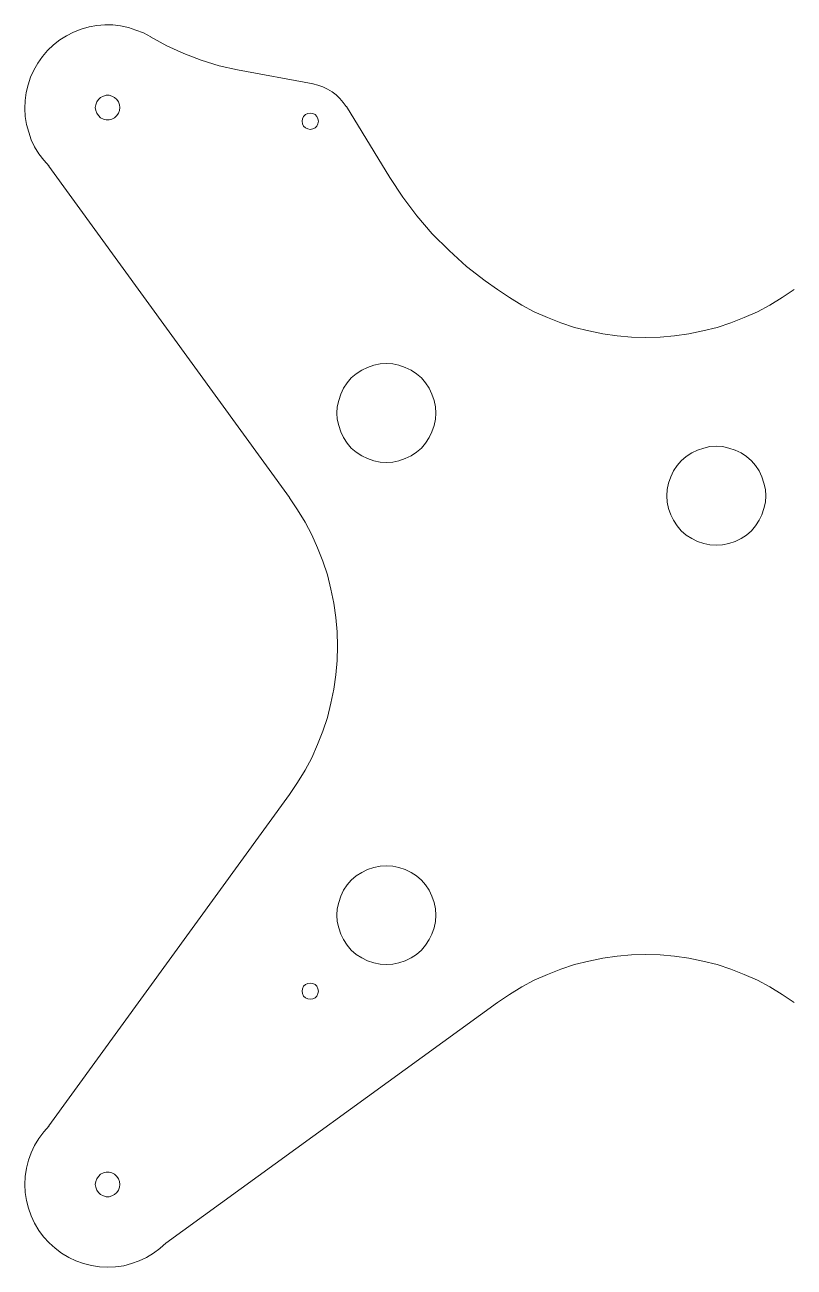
# Model space of a CAD drawing. Header units: millimetres. Extents: x 35 to 193, y -70 to 80.
# Drawn here: x 34.9 to 127.8, y -70.1 to 79.9 of the extents above; entities that cross this region are included whole.
import ezdxf

# ---------------------------------------------------------------- set-up
doc = ezdxf.new("R2010")
doc.units = ezdxf.units.MM
doc.header["$MEASUREMENT"] = 0
doc.layers.add('Ebene 1', color=7, linetype='Continuous')

msp = doc.modelspace()

# ---------------------------------------------------------------- linework, layer by layer
at = {"layer": 'Ebene 1', "lineweight": 9}
for points, knots in [([(50.105, 78.4507), (50.105, 78.4507), (49.216, 78.9164), (49.216, 78.9164), (49.216, 78.9164), (49.216, 78.9164), (48.327, 79.255), (48.327, 79.255), (48.327, 79.255), (48.327, 79.255), (47.438, 79.5514), (47.438, 79.5514), (47.438, 79.5514), (47.438, 79.5514), (46.4644, 79.763), (46.4644, 79.763), (46.4644, 79.763), (46.4644, 79.763), (45.533, 79.89), (45.533, 79.89), (45.533, 79.89), (45.533, 79.89), (44.5594, 79.89), (44.5594, 79.89), (44.5594, 79.89), (44.5594, 79.89), (43.5857, 79.8054), (43.5857, 79.8054), (43.5857, 79.8054), (43.5857, 79.8054), (42.6544, 79.636), (42.6544, 79.636), (42.6544, 79.636), (42.6544, 79.636), (41.723, 79.382), (41.723, 79.382), (41.723, 79.382), (41.723, 79.382), (40.7917, 79.001), (40.7917, 79.001), (40.7917, 79.001), (40.7917, 79.001), (39.945, 78.5777), (39.945, 78.5777), (39.945, 78.5777), (39.945, 78.5777), (39.1407, 78.0697), (39.1407, 78.0697), (39.1407, 78.0697), (39.1407, 78.0697), (38.3787, 77.477), (38.3787, 77.477), (38.3787, 77.477), (38.3787, 77.477), (37.659, 76.7997), (37.659, 76.7997), (37.659, 76.7997), (37.659, 76.7997), (37.024, 76.08), (37.024, 76.08), (37.024, 76.08), (37.024, 76.08), (36.4737, 75.2757), (36.4737, 75.2757), (36.4737, 75.2757), (36.4737, 75.2757), (36.008, 74.429), (36.008, 74.429), (36.008, 74.429), (36.008, 74.429), (35.5847, 73.5824), (35.5847, 73.5824), (35.5847, 73.5824), (35.5847, 73.5824), (35.2884, 72.651), (35.2884, 72.651), (35.2884, 72.651), (35.2884, 72.651), (35.0767, 71.7197), (35.0767, 71.7197), (35.0767, 71.7197), (35.0767, 71.7197), (34.9497, 70.746), (34.9497, 70.746), (34.9497, 70.746), (34.9497, 70.746), (34.9074, 69.7724), (34.9074, 69.7724), (34.9074, 69.7724), (34.9074, 69.7724), (34.9497, 68.841), (34.9497, 68.841), (34.9497, 68.841), (34.9497, 68.841), (35.119, 67.8674), (35.119, 67.8674), (35.119, 67.8674), (35.119, 67.8674), (35.373, 66.936), (35.373, 66.936), (35.373, 66.936), (35.373, 66.936), (35.6694, 66.0047), (35.6694, 66.0047), (35.6694, 66.0047), (35.6694, 66.0047), (36.0927, 65.158), (36.0927, 65.158), (36.0927, 65.158), (36.0927, 65.158), (36.6007, 64.3114), (36.6007, 64.3114), (36.6007, 64.3114), (36.6007, 64.3114), (37.1934, 63.5494), (37.1934, 63.5494), (37.1934, 63.5494), (37.1934, 63.5494), (37.8284, 62.8297), (37.8284, 62.8297)], [0, 0, 0, 0, 0.03225806, 0.03225806, 0.03225806, 0.03225806, 0.06451613, 0.06451613, 0.06451613, 0.06451613, 0.09677419, 0.09677419, 0.09677419, 0.09677419, 0.12903226, 0.12903226, 0.12903226, 0.12903226, 0.16129032, 0.16129032, 0.16129032, 0.16129032, 0.19354839, 0.19354839, 0.19354839, 0.19354839, 0.22580645, 0.22580645, 0.22580645, 0.22580645, 0.25806452, 0.25806452, 0.25806452, 0.25806452, 0.29032258, 0.29032258, 0.29032258, 0.29032258, 0.32258065, 0.32258065, 0.32258065, 0.32258065, 0.35483871, 0.35483871, 0.35483871, 0.35483871, 0.38709677, 0.38709677, 0.38709677, 0.38709677, 0.41935484, 0.41935484, 0.41935484, 0.41935484, 0.4516129, 0.4516129, 0.4516129, 0.4516129, 0.48387097, 0.48387097, 0.48387097, 0.48387097, 0.51612903, 0.51612903, 0.51612903, 0.51612903, 0.5483871, 0.5483871, 0.5483871, 0.5483871, 0.58064516, 0.58064516, 0.58064516, 0.58064516, 0.61290323, 0.61290323, 0.61290323, 0.61290323, 0.64516129, 0.64516129, 0.64516129, 0.64516129, 0.67741935, 0.67741935, 0.67741935, 0.67741935, 0.70967742, 0.70967742, 0.70967742, 0.70967742, 0.74193548, 0.74193548, 0.74193548, 0.74193548, 0.77419355, 0.77419355, 0.77419355, 0.77419355, 0.80645161, 0.80645161, 0.80645161, 0.80645161, 0.83870968, 0.83870968, 0.83870968, 0.83870968, 0.87096774, 0.87096774, 0.87096774, 0.87096774, 0.90322581, 0.90322581, 0.90322581, 0.90322581, 0.93548387, 0.93548387, 0.93548387, 0.93548387, 1, 1, 1, 1]), ([(50.0627, 78.4507), (50.0627, 78.4507), (52.0523, 77.35), (52.0523, 77.35), (52.0523, 77.35), (52.0523, 77.35), (54.0843, 76.4187), (54.0843, 76.4187), (54.0843, 76.4187), (54.0843, 76.4187), (56.201, 75.6144), (56.201, 75.6144), (56.201, 75.6144), (56.201, 75.6144), (58.36, 74.937), (58.36, 74.937), (58.36, 74.937), (58.36, 74.937), (60.5613, 74.4714), (60.5613, 74.4714)], [0, 0, 0, 0, 0.16666667, 0.16666667, 0.16666667, 0.16666667, 0.33333333, 0.33333333, 0.33333333, 0.33333333, 0.5, 0.5, 0.5, 0.5, 0.66666667, 0.66666667, 0.66666667, 0.66666667, 1, 1, 1, 1]), ([(73.6847, 70.0264), (73.6847, 70.0264), (73.346, 70.5344), (73.346, 70.5344), (73.346, 70.5344), (73.346, 70.5344), (72.9227, 71), (72.9227, 71), (72.9227, 71), (72.9227, 71), (72.4994, 71.4234), (72.4994, 71.4234), (72.4994, 71.4234), (72.4994, 71.4234), (71.9914, 71.8044), (71.9914, 71.8044), (71.9914, 71.8044), (71.9914, 71.8044), (71.441, 72.143), (71.441, 72.143), (71.441, 72.143), (71.441, 72.143), (70.8907, 72.397), (70.8907, 72.397), (70.8907, 72.397), (70.8907, 72.397), (70.298, 72.6087), (70.298, 72.6087), (70.298, 72.6087), (70.298, 72.6087), (69.663, 72.778), (69.663, 72.778)], [0, 0, 0, 0, 0.11111111, 0.11111111, 0.11111111, 0.11111111, 0.22222222, 0.22222222, 0.22222222, 0.22222222, 0.33333333, 0.33333333, 0.33333333, 0.33333333, 0.44444444, 0.44444444, 0.44444444, 0.44444444, 0.55555556, 0.55555556, 0.55555556, 0.55555556, 0.66666667, 0.66666667, 0.66666667, 0.66666667, 0.77777778, 0.77777778, 0.77777778, 0.77777778, 1, 1, 1, 1]), ([(43.4164, 69.8994), (43.4164, 69.8994), (43.4587, 69.5607), (43.4587, 69.5607), (43.4587, 69.5607), (43.4587, 69.5607), (43.5857, 69.222), (43.5857, 69.222), (43.5857, 69.222), (43.5857, 69.222), (43.7974, 68.9257), (43.7974, 68.9257), (43.7974, 68.9257), (43.7974, 68.9257), (44.0514, 68.6717), (44.0514, 68.6717), (44.0514, 68.6717), (44.0514, 68.6717), (44.39, 68.5024), (44.39, 68.5024), (44.39, 68.5024), (44.39, 68.5024), (44.7287, 68.4177), (44.7287, 68.4177), (44.7287, 68.4177), (44.7287, 68.4177), (45.0674, 68.4177), (45.0674, 68.4177), (45.0674, 68.4177), (45.0674, 68.4177), (45.406, 68.5024), (45.406, 68.5024), (45.406, 68.5024), (45.406, 68.5024), (45.7447, 68.6717), (45.7447, 68.6717), (45.7447, 68.6717), (45.7447, 68.6717), (45.9987, 68.9257), (45.9987, 68.9257), (45.9987, 68.9257), (45.9987, 68.9257), (46.2104, 69.222), (46.2104, 69.222), (46.2104, 69.222), (46.2104, 69.222), (46.3374, 69.5607), (46.3374, 69.5607), (46.3374, 69.5607), (46.3374, 69.5607), (46.3797, 69.8994), (46.3797, 69.8994), (46.3797, 69.8994), (46.3797, 69.8994), (46.3374, 70.238), (46.3374, 70.238), (46.3374, 70.238), (46.3374, 70.238), (46.2104, 70.5767), (46.2104, 70.5767), (46.2104, 70.5767), (46.2104, 70.5767), (45.9987, 70.873), (45.9987, 70.873), (45.9987, 70.873), (45.9987, 70.873), (45.7447, 71.127), (45.7447, 71.127), (45.7447, 71.127), (45.7447, 71.127), (45.406, 71.2964), (45.406, 71.2964), (45.406, 71.2964), (45.406, 71.2964), (45.0674, 71.381), (45.0674, 71.381), (45.0674, 71.381), (45.0674, 71.381), (44.7287, 71.381), (44.7287, 71.381), (44.7287, 71.381), (44.7287, 71.381), (44.39, 71.2964), (44.39, 71.2964), (44.39, 71.2964), (44.39, 71.2964), (44.0514, 71.127), (44.0514, 71.127), (44.0514, 71.127), (44.0514, 71.127), (43.7974, 70.873), (43.7974, 70.873), (43.7974, 70.873), (43.7974, 70.873), (43.5857, 70.5767), (43.5857, 70.5767), (43.5857, 70.5767), (43.5857, 70.5767), (43.4587, 70.238), (43.4587, 70.238), (43.4587, 70.238), (43.4587, 70.238), (43.4164, 69.8994), (43.4164, 69.8994)], [0, 0, 0, 0, 0.03703704, 0.03703704, 0.03703704, 0.03703704, 0.07407407, 0.07407407, 0.07407407, 0.07407407, 0.11111111, 0.11111111, 0.11111111, 0.11111111, 0.14814815, 0.14814815, 0.14814815, 0.14814815, 0.18518519, 0.18518519, 0.18518519, 0.18518519, 0.22222222, 0.22222222, 0.22222222, 0.22222222, 0.25925926, 0.25925926, 0.25925926, 0.25925926, 0.2962963, 0.2962963, 0.2962963, 0.2962963, 0.33333333, 0.33333333, 0.33333333, 0.33333333, 0.37037037, 0.37037037, 0.37037037, 0.37037037, 0.40740741, 0.40740741, 0.40740741, 0.40740741, 0.44444444, 0.44444444, 0.44444444, 0.44444444, 0.48148148, 0.48148148, 0.48148148, 0.48148148, 0.51851852, 0.51851852, 0.51851852, 0.51851852, 0.55555556, 0.55555556, 0.55555556, 0.55555556, 0.59259259, 0.59259259, 0.59259259, 0.59259259, 0.62962963, 0.62962963, 0.62962963, 0.62962963, 0.66666667, 0.66666667, 0.66666667, 0.66666667, 0.7037037, 0.7037037, 0.7037037, 0.7037037, 0.74074074, 0.74074074, 0.74074074, 0.74074074, 0.77777778, 0.77777778, 0.77777778, 0.77777778, 0.81481481, 0.81481481, 0.81481481, 0.81481481, 0.85185185, 0.85185185, 0.85185185, 0.85185185, 0.88888889, 0.88888889, 0.88888889, 0.88888889, 0.92592593, 0.92592593, 0.92592593, 0.92592593, 1, 1, 1, 1]), ([(70.3404, 68.2484), (70.3404, 68.2484), (70.298, 68.5447), (70.298, 68.5447), (70.298, 68.5447), (70.298, 68.5447), (70.171, 68.841), (70.171, 68.841), (70.171, 68.841), (70.171, 68.841), (69.9594, 69.0527), (69.9594, 69.0527), (69.9594, 69.0527), (69.9594, 69.0527), (69.663, 69.1797), (69.663, 69.1797), (69.663, 69.1797), (69.663, 69.1797), (69.3667, 69.222), (69.3667, 69.222), (69.3667, 69.222), (69.3667, 69.222), (69.0704, 69.1797), (69.0704, 69.1797), (69.0704, 69.1797), (69.0704, 69.1797), (68.774, 69.0527), (68.774, 69.0527), (68.774, 69.0527), (68.774, 69.0527), (68.5624, 68.841), (68.5624, 68.841), (68.5624, 68.841), (68.5624, 68.841), (68.4354, 68.5447), (68.4354, 68.5447), (68.4354, 68.5447), (68.4354, 68.5447), (68.393, 68.2484), (68.393, 68.2484), (68.393, 68.2484), (68.393, 68.2484), (68.4354, 67.952), (68.4354, 67.952), (68.4354, 67.952), (68.4354, 67.952), (68.5624, 67.6557), (68.5624, 67.6557), (68.5624, 67.6557), (68.5624, 67.6557), (68.774, 67.444), (68.774, 67.444), (68.774, 67.444), (68.774, 67.444), (69.0704, 67.317), (69.0704, 67.317), (69.0704, 67.317), (69.0704, 67.317), (69.3667, 67.2747), (69.3667, 67.2747), (69.3667, 67.2747), (69.3667, 67.2747), (69.663, 67.317), (69.663, 67.317), (69.663, 67.317), (69.663, 67.317), (69.9594, 67.444), (69.9594, 67.444), (69.9594, 67.444), (69.9594, 67.444), (70.171, 67.6557), (70.171, 67.6557), (70.171, 67.6557), (70.171, 67.6557), (70.298, 67.952), (70.298, 67.952), (70.298, 67.952), (70.298, 67.952), (70.3404, 68.2484), (70.3404, 68.2484)], [0, 0, 0, 0, 0.04761905, 0.04761905, 0.04761905, 0.04761905, 0.0952381, 0.0952381, 0.0952381, 0.0952381, 0.14285714, 0.14285714, 0.14285714, 0.14285714, 0.19047619, 0.19047619, 0.19047619, 0.19047619, 0.23809524, 0.23809524, 0.23809524, 0.23809524, 0.28571429, 0.28571429, 0.28571429, 0.28571429, 0.33333333, 0.33333333, 0.33333333, 0.33333333, 0.38095238, 0.38095238, 0.38095238, 0.38095238, 0.42857143, 0.42857143, 0.42857143, 0.42857143, 0.47619048, 0.47619048, 0.47619048, 0.47619048, 0.52380952, 0.52380952, 0.52380952, 0.52380952, 0.57142857, 0.57142857, 0.57142857, 0.57142857, 0.61904762, 0.61904762, 0.61904762, 0.61904762, 0.66666667, 0.66666667, 0.66666667, 0.66666667, 0.71428571, 0.71428571, 0.71428571, 0.71428571, 0.76190476, 0.76190476, 0.76190476, 0.76190476, 0.80952381, 0.80952381, 0.80952381, 0.80952381, 0.85714286, 0.85714286, 0.85714286, 0.85714286, 0.9047619, 0.9047619, 0.9047619, 0.9047619, 1, 1, 1, 1]), ([(78.9764, 61.475), (78.9764, 61.475), (80.5427, 59.1044), (80.5427, 59.1044), (80.5427, 59.1044), (80.5427, 59.1044), (82.236, 56.8184), (82.236, 56.8184), (82.236, 56.8184), (82.236, 56.8184), (84.0987, 54.6594), (84.0987, 54.6594), (84.0987, 54.6594), (84.0987, 54.6594), (86.1307, 52.6274), (86.1307, 52.6274), (86.1307, 52.6274), (86.1307, 52.6274), (88.2474, 50.7224), (88.2474, 50.7224), (88.2474, 50.7224), (88.2474, 50.7224), (90.491, 48.9867), (90.491, 48.9867)], [0, 0, 0, 0, 0.14285714, 0.14285714, 0.14285714, 0.14285714, 0.28571429, 0.28571429, 0.28571429, 0.28571429, 0.42857143, 0.42857143, 0.42857143, 0.42857143, 0.57142857, 0.57142857, 0.57142857, 0.57142857, 0.71428571, 0.71428571, 0.71428571, 0.71428571, 1, 1, 1, 1]), ([(91.9727, 47.9284), (91.9727, 47.9284), (93.412, 46.9547), (93.412, 46.9547), (93.412, 46.9547), (93.412, 46.9547), (94.8937, 46.0657), (94.8937, 46.0657), (94.8937, 46.0657), (94.8937, 46.0657), (96.4177, 45.2614), (96.4177, 45.2614), (96.4177, 45.2614), (96.4177, 45.2614), (98.0264, 44.5417), (98.0264, 44.5417), (98.0264, 44.5417), (98.0264, 44.5417), (99.635, 43.9067), (99.635, 43.9067), (99.635, 43.9067), (99.635, 43.9067), (101.286, 43.3564), (101.286, 43.3564), (101.286, 43.3564), (101.286, 43.3564), (102.9794, 42.933), (102.9794, 42.933), (102.9794, 42.933), (102.9794, 42.933), (104.6727, 42.5944), (104.6727, 42.5944), (104.6727, 42.5944), (104.6727, 42.5944), (106.4084, 42.3404), (106.4084, 42.3404), (106.4084, 42.3404), (106.4084, 42.3404), (108.144, 42.171), (108.144, 42.171), (108.144, 42.171), (108.144, 42.171), (109.8797, 42.1287), (109.8797, 42.1287), (109.8797, 42.1287), (109.8797, 42.1287), (111.6154, 42.171), (111.6154, 42.171), (111.6154, 42.171), (111.6154, 42.171), (113.351, 42.3404), (113.351, 42.3404), (113.351, 42.3404), (113.351, 42.3404), (115.0867, 42.5944), (115.0867, 42.5944), (115.0867, 42.5944), (115.0867, 42.5944), (116.78, 42.933), (116.78, 42.933), (116.78, 42.933), (116.78, 42.933), (118.4734, 43.3564), (118.4734, 43.3564), (118.4734, 43.3564), (118.4734, 43.3564), (120.1244, 43.9067), (120.1244, 43.9067), (120.1244, 43.9067), (120.1244, 43.9067), (121.733, 44.5417), (121.733, 44.5417), (121.733, 44.5417), (121.733, 44.5417), (123.3417, 45.2614), (123.3417, 45.2614), (123.3417, 45.2614), (123.3417, 45.2614), (124.8657, 46.0657), (124.8657, 46.0657), (124.8657, 46.0657), (124.8657, 46.0657), (126.3474, 46.9547), (126.3474, 46.9547), (126.3474, 46.9547), (126.3474, 46.9547), (127.7867, 47.9284), (127.7867, 47.9284)], [0, 0, 0, 0, 0.04347826, 0.04347826, 0.04347826, 0.04347826, 0.08695652, 0.08695652, 0.08695652, 0.08695652, 0.13043478, 0.13043478, 0.13043478, 0.13043478, 0.17391304, 0.17391304, 0.17391304, 0.17391304, 0.2173913, 0.2173913, 0.2173913, 0.2173913, 0.26086957, 0.26086957, 0.26086957, 0.26086957, 0.30434783, 0.30434783, 0.30434783, 0.30434783, 0.34782609, 0.34782609, 0.34782609, 0.34782609, 0.39130435, 0.39130435, 0.39130435, 0.39130435, 0.43478261, 0.43478261, 0.43478261, 0.43478261, 0.47826087, 0.47826087, 0.47826087, 0.47826087, 0.52173913, 0.52173913, 0.52173913, 0.52173913, 0.56521739, 0.56521739, 0.56521739, 0.56521739, 0.60869565, 0.60869565, 0.60869565, 0.60869565, 0.65217391, 0.65217391, 0.65217391, 0.65217391, 0.69565217, 0.69565217, 0.69565217, 0.69565217, 0.73913043, 0.73913043, 0.73913043, 0.73913043, 0.7826087, 0.7826087, 0.7826087, 0.7826087, 0.82608696, 0.82608696, 0.82608696, 0.82608696, 0.86956522, 0.86956522, 0.86956522, 0.86956522, 0.91304348, 0.91304348, 0.91304348, 0.91304348, 1, 1, 1, 1]), ([(84.522, 33.027), (84.522, 33.027), (84.4797, 33.789), (84.4797, 33.789), (84.4797, 33.789), (84.4797, 33.789), (84.3103, 34.551), (84.3103, 34.551), (84.3103, 34.551), (84.3103, 34.551), (84.0563, 35.313), (84.0563, 35.313), (84.0563, 35.313), (84.0563, 35.313), (83.7177, 36.0327), (83.7177, 36.0327), (83.7177, 36.0327), (83.7177, 36.0327), (83.2943, 36.6677), (83.2943, 36.6677), (83.2943, 36.6677), (83.2943, 36.6677), (82.7863, 37.2604), (82.7863, 37.2604), (82.7863, 37.2604), (82.7863, 37.2604), (82.1937, 37.7684), (82.1937, 37.7684), (82.1937, 37.7684), (82.1937, 37.7684), (81.5587, 38.1917), (81.5587, 38.1917), (81.5587, 38.1917), (81.5587, 38.1917), (80.839, 38.5304), (80.839, 38.5304), (80.839, 38.5304), (80.839, 38.5304), (80.077, 38.7844), (80.077, 38.7844), (80.077, 38.7844), (80.077, 38.7844), (79.315, 38.9537), (79.315, 38.9537), (79.315, 38.9537), (79.315, 38.9537), (78.553, 38.996), (78.553, 38.996), (78.553, 38.996), (78.553, 38.996), (77.791, 38.9537), (77.791, 38.9537), (77.791, 38.9537), (77.791, 38.9537), (77.029, 38.7844), (77.029, 38.7844), (77.029, 38.7844), (77.029, 38.7844), (76.267, 38.5304), (76.267, 38.5304), (76.267, 38.5304), (76.267, 38.5304), (75.5897, 38.1917), (75.5897, 38.1917), (75.5897, 38.1917), (75.5897, 38.1917), (74.9123, 37.7684), (74.9123, 37.7684), (74.9123, 37.7684), (74.9123, 37.7684), (74.3197, 37.2604), (74.3197, 37.2604), (74.3197, 37.2604), (74.3197, 37.2604), (73.8117, 36.6677), (73.8117, 36.6677), (73.8117, 36.6677), (73.8117, 36.6677), (73.3883, 36.0327), (73.3883, 36.0327), (73.3883, 36.0327), (73.3883, 36.0327), (73.0497, 35.313), (73.0497, 35.313), (73.0497, 35.313), (73.0497, 35.313), (72.7957, 34.551), (72.7957, 34.551), (72.7957, 34.551), (72.7957, 34.551), (72.6263, 33.789), (72.6263, 33.789), (72.6263, 33.789), (72.6263, 33.789), (72.584, 33.027), (72.584, 33.027), (72.584, 33.027), (72.584, 33.027), (72.6263, 32.265), (72.6263, 32.265), (72.6263, 32.265), (72.6263, 32.265), (72.7957, 31.503), (72.7957, 31.503), (72.7957, 31.503), (72.7957, 31.503), (73.0497, 30.741), (73.0497, 30.741), (73.0497, 30.741), (73.0497, 30.741), (73.3883, 30.0637), (73.3883, 30.0637), (73.3883, 30.0637), (73.3883, 30.0637), (73.8117, 29.3864), (73.8117, 29.3864), (73.8117, 29.3864), (73.8117, 29.3864), (74.3197, 28.7937), (74.3197, 28.7937), (74.3197, 28.7937), (74.3197, 28.7937), (74.9123, 28.2857), (74.9123, 28.2857), (74.9123, 28.2857), (74.9123, 28.2857), (75.5897, 27.8624), (75.5897, 27.8624), (75.5897, 27.8624), (75.5897, 27.8624), (76.267, 27.5237), (76.267, 27.5237), (76.267, 27.5237), (76.267, 27.5237), (77.029, 27.2697), (77.029, 27.2697), (77.029, 27.2697), (77.029, 27.2697), (77.791, 27.1004), (77.791, 27.1004), (77.791, 27.1004), (77.791, 27.1004), (78.553, 27.058), (78.553, 27.058), (78.553, 27.058), (78.553, 27.058), (79.315, 27.1004), (79.315, 27.1004), (79.315, 27.1004), (79.315, 27.1004), (80.077, 27.2697), (80.077, 27.2697), (80.077, 27.2697), (80.077, 27.2697), (80.839, 27.5237), (80.839, 27.5237), (80.839, 27.5237), (80.839, 27.5237), (81.5587, 27.8624), (81.5587, 27.8624), (81.5587, 27.8624), (81.5587, 27.8624), (82.1937, 28.2857), (82.1937, 28.2857), (82.1937, 28.2857), (82.1937, 28.2857), (82.7863, 28.7937), (82.7863, 28.7937), (82.7863, 28.7937), (82.7863, 28.7937), (83.2943, 29.3864), (83.2943, 29.3864), (83.2943, 29.3864), (83.2943, 29.3864), (83.7177, 30.0637), (83.7177, 30.0637), (83.7177, 30.0637), (83.7177, 30.0637), (84.0563, 30.741), (84.0563, 30.741), (84.0563, 30.741), (84.0563, 30.741), (84.3103, 31.503), (84.3103, 31.503), (84.3103, 31.503), (84.3103, 31.503), (84.4797, 32.265), (84.4797, 32.265), (84.4797, 32.265), (84.4797, 32.265), (84.522, 33.027), (84.522, 33.027)], [0, 0, 0, 0, 0.02040816, 0.02040816, 0.02040816, 0.02040816, 0.04081633, 0.04081633, 0.04081633, 0.04081633, 0.06122449, 0.06122449, 0.06122449, 0.06122449, 0.08163265, 0.08163265, 0.08163265, 0.08163265, 0.10204082, 0.10204082, 0.10204082, 0.10204082, 0.12244898, 0.12244898, 0.12244898, 0.12244898, 0.14285714, 0.14285714, 0.14285714, 0.14285714, 0.16326531, 0.16326531, 0.16326531, 0.16326531, 0.18367347, 0.18367347, 0.18367347, 0.18367347, 0.20408163, 0.20408163, 0.20408163, 0.20408163, 0.2244898, 0.2244898, 0.2244898, 0.2244898, 0.24489796, 0.24489796, 0.24489796, 0.24489796, 0.26530612, 0.26530612, 0.26530612, 0.26530612, 0.28571429, 0.28571429, 0.28571429, 0.28571429, 0.30612245, 0.30612245, 0.30612245, 0.30612245, 0.32653061, 0.32653061, 0.32653061, 0.32653061, 0.34693878, 0.34693878, 0.34693878, 0.34693878, 0.36734694, 0.36734694, 0.36734694, 0.36734694, 0.3877551, 0.3877551, 0.3877551, 0.3877551, 0.40816327, 0.40816327, 0.40816327, 0.40816327, 0.42857143, 0.42857143, 0.42857143, 0.42857143, 0.44897959, 0.44897959, 0.44897959, 0.44897959, 0.46938776, 0.46938776, 0.46938776, 0.46938776, 0.48979592, 0.48979592, 0.48979592, 0.48979592, 0.51020408, 0.51020408, 0.51020408, 0.51020408, 0.53061224, 0.53061224, 0.53061224, 0.53061224, 0.55102041, 0.55102041, 0.55102041, 0.55102041, 0.57142857, 0.57142857, 0.57142857, 0.57142857, 0.59183673, 0.59183673, 0.59183673, 0.59183673, 0.6122449, 0.6122449, 0.6122449, 0.6122449, 0.63265306, 0.63265306, 0.63265306, 0.63265306, 0.65306122, 0.65306122, 0.65306122, 0.65306122, 0.67346939, 0.67346939, 0.67346939, 0.67346939, 0.69387755, 0.69387755, 0.69387755, 0.69387755, 0.71428571, 0.71428571, 0.71428571, 0.71428571, 0.73469388, 0.73469388, 0.73469388, 0.73469388, 0.75510204, 0.75510204, 0.75510204, 0.75510204, 0.7755102, 0.7755102, 0.7755102, 0.7755102, 0.79591837, 0.79591837, 0.79591837, 0.79591837, 0.81632653, 0.81632653, 0.81632653, 0.81632653, 0.83673469, 0.83673469, 0.83673469, 0.83673469, 0.85714286, 0.85714286, 0.85714286, 0.85714286, 0.87755102, 0.87755102, 0.87755102, 0.87755102, 0.89795918, 0.89795918, 0.89795918, 0.89795918, 0.91836735, 0.91836735, 0.91836735, 0.91836735, 0.93877551, 0.93877551, 0.93877551, 0.93877551, 0.95918367, 0.95918367, 0.95918367, 0.95918367, 1, 1, 1, 1]), ([(124.3577, 23.0364), (124.3577, 23.0364), (124.3153, 23.7984), (124.3153, 23.7984), (124.3153, 23.7984), (124.3153, 23.7984), (124.146, 24.5604), (124.146, 24.5604), (124.146, 24.5604), (124.146, 24.5604), (123.892, 25.3224), (123.892, 25.3224), (123.892, 25.3224), (123.892, 25.3224), (123.5533, 26.042), (123.5533, 26.042), (123.5533, 26.042), (123.5533, 26.042), (123.13, 26.677), (123.13, 26.677), (123.13, 26.677), (123.13, 26.677), (122.622, 27.2697), (122.622, 27.2697), (122.622, 27.2697), (122.622, 27.2697), (122.0293, 27.7777), (122.0293, 27.7777), (122.0293, 27.7777), (122.0293, 27.7777), (121.3943, 28.201), (121.3943, 28.201), (121.3943, 28.201), (121.3943, 28.201), (120.6747, 28.5397), (120.6747, 28.5397), (120.6747, 28.5397), (120.6747, 28.5397), (119.9127, 28.7937), (119.9127, 28.7937), (119.9127, 28.7937), (119.9127, 28.7937), (119.1507, 28.963), (119.1507, 28.963), (119.1507, 28.963), (119.1507, 28.963), (118.3887, 29.0054), (118.3887, 29.0054), (118.3887, 29.0054), (118.3887, 29.0054), (117.6267, 28.963), (117.6267, 28.963), (117.6267, 28.963), (117.6267, 28.963), (116.8647, 28.7937), (116.8647, 28.7937), (116.8647, 28.7937), (116.8647, 28.7937), (116.1027, 28.5397), (116.1027, 28.5397), (116.1027, 28.5397), (116.1027, 28.5397), (115.4253, 28.201), (115.4253, 28.201), (115.4253, 28.201), (115.4253, 28.201), (114.748, 27.7777), (114.748, 27.7777), (114.748, 27.7777), (114.748, 27.7777), (114.1553, 27.2697), (114.1553, 27.2697), (114.1553, 27.2697), (114.1553, 27.2697), (113.6473, 26.677), (113.6473, 26.677), (113.6473, 26.677), (113.6473, 26.677), (113.224, 26.042), (113.224, 26.042), (113.224, 26.042), (113.224, 26.042), (112.8853, 25.3224), (112.8853, 25.3224), (112.8853, 25.3224), (112.8853, 25.3224), (112.6313, 24.5604), (112.6313, 24.5604), (112.6313, 24.5604), (112.6313, 24.5604), (112.462, 23.7984), (112.462, 23.7984), (112.462, 23.7984), (112.462, 23.7984), (112.4197, 23.0364), (112.4197, 23.0364), (112.4197, 23.0364), (112.4197, 23.0364), (112.462, 22.2744), (112.462, 22.2744), (112.462, 22.2744), (112.462, 22.2744), (112.6313, 21.5124), (112.6313, 21.5124), (112.6313, 21.5124), (112.6313, 21.5124), (112.8853, 20.7504), (112.8853, 20.7504), (112.8853, 20.7504), (112.8853, 20.7504), (113.224, 20.073), (113.224, 20.073), (113.224, 20.073), (113.224, 20.073), (113.6473, 19.3957), (113.6473, 19.3957), (113.6473, 19.3957), (113.6473, 19.3957), (114.1553, 18.803), (114.1553, 18.803), (114.1553, 18.803), (114.1553, 18.803), (114.748, 18.295), (114.748, 18.295), (114.748, 18.295), (114.748, 18.295), (115.4253, 17.8717), (115.4253, 17.8717), (115.4253, 17.8717), (115.4253, 17.8717), (116.1027, 17.533), (116.1027, 17.533), (116.1027, 17.533), (116.1027, 17.533), (116.8647, 17.279), (116.8647, 17.279), (116.8647, 17.279), (116.8647, 17.279), (117.6267, 17.1097), (117.6267, 17.1097), (117.6267, 17.1097), (117.6267, 17.1097), (118.3887, 17.0674), (118.3887, 17.0674), (118.3887, 17.0674), (118.3887, 17.0674), (119.1507, 17.1097), (119.1507, 17.1097), (119.1507, 17.1097), (119.1507, 17.1097), (119.9127, 17.279), (119.9127, 17.279), (119.9127, 17.279), (119.9127, 17.279), (120.6747, 17.533), (120.6747, 17.533), (120.6747, 17.533), (120.6747, 17.533), (121.3943, 17.8717), (121.3943, 17.8717), (121.3943, 17.8717), (121.3943, 17.8717), (122.0293, 18.295), (122.0293, 18.295), (122.0293, 18.295), (122.0293, 18.295), (122.622, 18.803), (122.622, 18.803), (122.622, 18.803), (122.622, 18.803), (123.13, 19.3957), (123.13, 19.3957), (123.13, 19.3957), (123.13, 19.3957), (123.5533, 20.073), (123.5533, 20.073), (123.5533, 20.073), (123.5533, 20.073), (123.892, 20.7504), (123.892, 20.7504), (123.892, 20.7504), (123.892, 20.7504), (124.146, 21.5124), (124.146, 21.5124), (124.146, 21.5124), (124.146, 21.5124), (124.3153, 22.2744), (124.3153, 22.2744), (124.3153, 22.2744), (124.3153, 22.2744), (124.3577, 23.0364), (124.3577, 23.0364)], [0, 0, 0, 0, 0.02040816, 0.02040816, 0.02040816, 0.02040816, 0.04081633, 0.04081633, 0.04081633, 0.04081633, 0.06122449, 0.06122449, 0.06122449, 0.06122449, 0.08163265, 0.08163265, 0.08163265, 0.08163265, 0.10204082, 0.10204082, 0.10204082, 0.10204082, 0.12244898, 0.12244898, 0.12244898, 0.12244898, 0.14285714, 0.14285714, 0.14285714, 0.14285714, 0.16326531, 0.16326531, 0.16326531, 0.16326531, 0.18367347, 0.18367347, 0.18367347, 0.18367347, 0.20408163, 0.20408163, 0.20408163, 0.20408163, 0.2244898, 0.2244898, 0.2244898, 0.2244898, 0.24489796, 0.24489796, 0.24489796, 0.24489796, 0.26530612, 0.26530612, 0.26530612, 0.26530612, 0.28571429, 0.28571429, 0.28571429, 0.28571429, 0.30612245, 0.30612245, 0.30612245, 0.30612245, 0.32653061, 0.32653061, 0.32653061, 0.32653061, 0.34693878, 0.34693878, 0.34693878, 0.34693878, 0.36734694, 0.36734694, 0.36734694, 0.36734694, 0.3877551, 0.3877551, 0.3877551, 0.3877551, 0.40816327, 0.40816327, 0.40816327, 0.40816327, 0.42857143, 0.42857143, 0.42857143, 0.42857143, 0.44897959, 0.44897959, 0.44897959, 0.44897959, 0.46938776, 0.46938776, 0.46938776, 0.46938776, 0.48979592, 0.48979592, 0.48979592, 0.48979592, 0.51020408, 0.51020408, 0.51020408, 0.51020408, 0.53061224, 0.53061224, 0.53061224, 0.53061224, 0.55102041, 0.55102041, 0.55102041, 0.55102041, 0.57142857, 0.57142857, 0.57142857, 0.57142857, 0.59183673, 0.59183673, 0.59183673, 0.59183673, 0.6122449, 0.6122449, 0.6122449, 0.6122449, 0.63265306, 0.63265306, 0.63265306, 0.63265306, 0.65306122, 0.65306122, 0.65306122, 0.65306122, 0.67346939, 0.67346939, 0.67346939, 0.67346939, 0.69387755, 0.69387755, 0.69387755, 0.69387755, 0.71428571, 0.71428571, 0.71428571, 0.71428571, 0.73469388, 0.73469388, 0.73469388, 0.73469388, 0.75510204, 0.75510204, 0.75510204, 0.75510204, 0.7755102, 0.7755102, 0.7755102, 0.7755102, 0.79591837, 0.79591837, 0.79591837, 0.79591837, 0.81632653, 0.81632653, 0.81632653, 0.81632653, 0.83673469, 0.83673469, 0.83673469, 0.83673469, 0.85714286, 0.85714286, 0.85714286, 0.85714286, 0.87755102, 0.87755102, 0.87755102, 0.87755102, 0.89795918, 0.89795918, 0.89795918, 0.89795918, 0.91836735, 0.91836735, 0.91836735, 0.91836735, 0.93877551, 0.93877551, 0.93877551, 0.93877551, 0.95918367, 0.95918367, 0.95918367, 0.95918367, 1, 1, 1, 1]), ([(66.869, -13.0316), (66.869, -13.0316), (67.8427, -11.5923), (67.8427, -11.5923), (67.8427, -11.5923), (67.8427, -11.5923), (68.7317, -10.1106), (68.7317, -10.1106), (68.7317, -10.1106), (68.7317, -10.1106), (69.536, -8.5866), (69.536, -8.5866), (69.536, -8.5866), (69.536, -8.5866), (70.2557, -6.978), (70.2557, -6.978), (70.2557, -6.978), (70.2557, -6.978), (70.8907, -5.3693), (70.8907, -5.3693), (70.8907, -5.3693), (70.8907, -5.3693), (71.441, -3.7183), (71.441, -3.7183), (71.441, -3.7183), (71.441, -3.7183), (71.8643, -2.025), (71.8643, -2.025), (71.8643, -2.025), (71.8643, -2.025), (72.203, -0.3316), (72.203, -0.3316), (72.203, -0.3316), (72.203, -0.3316), (72.457, 1.404), (72.457, 1.404), (72.457, 1.404), (72.457, 1.404), (72.6263, 3.1397), (72.6263, 3.1397), (72.6263, 3.1397), (72.6263, 3.1397), (72.6687, 4.8754), (72.6687, 4.8754), (72.6687, 4.8754), (72.6687, 4.8754), (72.6263, 6.611), (72.6263, 6.611), (72.6263, 6.611), (72.6263, 6.611), (72.457, 8.3467), (72.457, 8.3467), (72.457, 8.3467), (72.457, 8.3467), (72.203, 10.0824), (72.203, 10.0824), (72.203, 10.0824), (72.203, 10.0824), (71.8643, 11.7757), (71.8643, 11.7757), (71.8643, 11.7757), (71.8643, 11.7757), (71.441, 13.469), (71.441, 13.469), (71.441, 13.469), (71.441, 13.469), (70.8907, 15.12), (70.8907, 15.12), (70.8907, 15.12), (70.8907, 15.12), (70.2557, 16.7287), (70.2557, 16.7287), (70.2557, 16.7287), (70.2557, 16.7287), (69.536, 18.3374), (69.536, 18.3374), (69.536, 18.3374), (69.536, 18.3374), (68.7317, 19.8614), (68.7317, 19.8614), (68.7317, 19.8614), (68.7317, 19.8614), (67.8427, 21.343), (67.8427, 21.343), (67.8427, 21.343), (67.8427, 21.343), (66.869, 22.7824), (66.869, 22.7824)], [0, 0, 0, 0, 0.04347826, 0.04347826, 0.04347826, 0.04347826, 0.08695652, 0.08695652, 0.08695652, 0.08695652, 0.13043478, 0.13043478, 0.13043478, 0.13043478, 0.17391304, 0.17391304, 0.17391304, 0.17391304, 0.2173913, 0.2173913, 0.2173913, 0.2173913, 0.26086957, 0.26086957, 0.26086957, 0.26086957, 0.30434783, 0.30434783, 0.30434783, 0.30434783, 0.34782609, 0.34782609, 0.34782609, 0.34782609, 0.39130435, 0.39130435, 0.39130435, 0.39130435, 0.43478261, 0.43478261, 0.43478261, 0.43478261, 0.47826087, 0.47826087, 0.47826087, 0.47826087, 0.52173913, 0.52173913, 0.52173913, 0.52173913, 0.56521739, 0.56521739, 0.56521739, 0.56521739, 0.60869565, 0.60869565, 0.60869565, 0.60869565, 0.65217391, 0.65217391, 0.65217391, 0.65217391, 0.69565217, 0.69565217, 0.69565217, 0.69565217, 0.73913043, 0.73913043, 0.73913043, 0.73913043, 0.7826087, 0.7826087, 0.7826087, 0.7826087, 0.82608696, 0.82608696, 0.82608696, 0.82608696, 0.86956522, 0.86956522, 0.86956522, 0.86956522, 0.91304348, 0.91304348, 0.91304348, 0.91304348, 1, 1, 1, 1]), ([(84.522, -27.5943), (84.522, -27.5943), (84.4797, -26.8323), (84.4797, -26.8323), (84.4797, -26.8323), (84.4797, -26.8323), (84.3103, -26.0703), (84.3103, -26.0703), (84.3103, -26.0703), (84.3103, -26.0703), (84.0563, -25.3083), (84.0563, -25.3083), (84.0563, -25.3083), (84.0563, -25.3083), (83.7177, -24.5886), (83.7177, -24.5886), (83.7177, -24.5886), (83.7177, -24.5886), (83.2943, -23.9536), (83.2943, -23.9536), (83.2943, -23.9536), (83.2943, -23.9536), (82.7863, -23.361), (82.7863, -23.361), (82.7863, -23.361), (82.7863, -23.361), (82.1937, -22.853), (82.1937, -22.853), (82.1937, -22.853), (82.1937, -22.853), (81.5587, -22.4296), (81.5587, -22.4296), (81.5587, -22.4296), (81.5587, -22.4296), (80.839, -22.091), (80.839, -22.091), (80.839, -22.091), (80.839, -22.091), (80.077, -21.837), (80.077, -21.837), (80.077, -21.837), (80.077, -21.837), (79.315, -21.6676), (79.315, -21.6676), (79.315, -21.6676), (79.315, -21.6676), (78.553, -21.6253), (78.553, -21.6253), (78.553, -21.6253), (78.553, -21.6253), (77.791, -21.6676), (77.791, -21.6676), (77.791, -21.6676), (77.791, -21.6676), (77.029, -21.837), (77.029, -21.837), (77.029, -21.837), (77.029, -21.837), (76.267, -22.091), (76.267, -22.091), (76.267, -22.091), (76.267, -22.091), (75.5897, -22.4296), (75.5897, -22.4296), (75.5897, -22.4296), (75.5897, -22.4296), (74.9123, -22.853), (74.9123, -22.853), (74.9123, -22.853), (74.9123, -22.853), (74.3197, -23.361), (74.3197, -23.361), (74.3197, -23.361), (74.3197, -23.361), (73.8117, -23.9536), (73.8117, -23.9536), (73.8117, -23.9536), (73.8117, -23.9536), (73.3883, -24.5886), (73.3883, -24.5886), (73.3883, -24.5886), (73.3883, -24.5886), (73.0497, -25.3083), (73.0497, -25.3083), (73.0497, -25.3083), (73.0497, -25.3083), (72.7957, -26.0703), (72.7957, -26.0703), (72.7957, -26.0703), (72.7957, -26.0703), (72.6263, -26.8323), (72.6263, -26.8323), (72.6263, -26.8323), (72.6263, -26.8323), (72.584, -27.5943), (72.584, -27.5943), (72.584, -27.5943), (72.584, -27.5943), (72.6263, -28.3563), (72.6263, -28.3563), (72.6263, -28.3563), (72.6263, -28.3563), (72.7957, -29.1183), (72.7957, -29.1183), (72.7957, -29.1183), (72.7957, -29.1183), (73.0497, -29.8803), (73.0497, -29.8803), (73.0497, -29.8803), (73.0497, -29.8803), (73.3883, -30.5576), (73.3883, -30.5576), (73.3883, -30.5576), (73.3883, -30.5576), (73.8117, -31.235), (73.8117, -31.235), (73.8117, -31.235), (73.8117, -31.235), (74.3197, -31.8276), (74.3197, -31.8276), (74.3197, -31.8276), (74.3197, -31.8276), (74.9123, -32.3356), (74.9123, -32.3356), (74.9123, -32.3356), (74.9123, -32.3356), (75.5897, -32.759), (75.5897, -32.759), (75.5897, -32.759), (75.5897, -32.759), (76.267, -33.0976), (76.267, -33.0976), (76.267, -33.0976), (76.267, -33.0976), (77.029, -33.3516), (77.029, -33.3516), (77.029, -33.3516), (77.029, -33.3516), (77.791, -33.521), (77.791, -33.521), (77.791, -33.521), (77.791, -33.521), (78.553, -33.5633), (78.553, -33.5633), (78.553, -33.5633), (78.553, -33.5633), (79.315, -33.521), (79.315, -33.521), (79.315, -33.521), (79.315, -33.521), (80.077, -33.3516), (80.077, -33.3516), (80.077, -33.3516), (80.077, -33.3516), (80.839, -33.0976), (80.839, -33.0976), (80.839, -33.0976), (80.839, -33.0976), (81.5587, -32.759), (81.5587, -32.759), (81.5587, -32.759), (81.5587, -32.759), (82.1937, -32.3356), (82.1937, -32.3356), (82.1937, -32.3356), (82.1937, -32.3356), (82.7863, -31.8276), (82.7863, -31.8276), (82.7863, -31.8276), (82.7863, -31.8276), (83.2943, -31.235), (83.2943, -31.235), (83.2943, -31.235), (83.2943, -31.235), (83.7177, -30.5576), (83.7177, -30.5576), (83.7177, -30.5576), (83.7177, -30.5576), (84.0563, -29.8803), (84.0563, -29.8803), (84.0563, -29.8803), (84.0563, -29.8803), (84.3103, -29.1183), (84.3103, -29.1183), (84.3103, -29.1183), (84.3103, -29.1183), (84.4797, -28.3563), (84.4797, -28.3563), (84.4797, -28.3563), (84.4797, -28.3563), (84.522, -27.5943), (84.522, -27.5943)], [0, 0, 0, 0, 0.02040816, 0.02040816, 0.02040816, 0.02040816, 0.04081633, 0.04081633, 0.04081633, 0.04081633, 0.06122449, 0.06122449, 0.06122449, 0.06122449, 0.08163265, 0.08163265, 0.08163265, 0.08163265, 0.10204082, 0.10204082, 0.10204082, 0.10204082, 0.12244898, 0.12244898, 0.12244898, 0.12244898, 0.14285714, 0.14285714, 0.14285714, 0.14285714, 0.16326531, 0.16326531, 0.16326531, 0.16326531, 0.18367347, 0.18367347, 0.18367347, 0.18367347, 0.20408163, 0.20408163, 0.20408163, 0.20408163, 0.2244898, 0.2244898, 0.2244898, 0.2244898, 0.24489796, 0.24489796, 0.24489796, 0.24489796, 0.26530612, 0.26530612, 0.26530612, 0.26530612, 0.28571429, 0.28571429, 0.28571429, 0.28571429, 0.30612245, 0.30612245, 0.30612245, 0.30612245, 0.32653061, 0.32653061, 0.32653061, 0.32653061, 0.34693878, 0.34693878, 0.34693878, 0.34693878, 0.36734694, 0.36734694, 0.36734694, 0.36734694, 0.3877551, 0.3877551, 0.3877551, 0.3877551, 0.40816327, 0.40816327, 0.40816327, 0.40816327, 0.42857143, 0.42857143, 0.42857143, 0.42857143, 0.44897959, 0.44897959, 0.44897959, 0.44897959, 0.46938776, 0.46938776, 0.46938776, 0.46938776, 0.48979592, 0.48979592, 0.48979592, 0.48979592, 0.51020408, 0.51020408, 0.51020408, 0.51020408, 0.53061224, 0.53061224, 0.53061224, 0.53061224, 0.55102041, 0.55102041, 0.55102041, 0.55102041, 0.57142857, 0.57142857, 0.57142857, 0.57142857, 0.59183673, 0.59183673, 0.59183673, 0.59183673, 0.6122449, 0.6122449, 0.6122449, 0.6122449, 0.63265306, 0.63265306, 0.63265306, 0.63265306, 0.65306122, 0.65306122, 0.65306122, 0.65306122, 0.67346939, 0.67346939, 0.67346939, 0.67346939, 0.69387755, 0.69387755, 0.69387755, 0.69387755, 0.71428571, 0.71428571, 0.71428571, 0.71428571, 0.73469388, 0.73469388, 0.73469388, 0.73469388, 0.75510204, 0.75510204, 0.75510204, 0.75510204, 0.7755102, 0.7755102, 0.7755102, 0.7755102, 0.79591837, 0.79591837, 0.79591837, 0.79591837, 0.81632653, 0.81632653, 0.81632653, 0.81632653, 0.83673469, 0.83673469, 0.83673469, 0.83673469, 0.85714286, 0.85714286, 0.85714286, 0.85714286, 0.87755102, 0.87755102, 0.87755102, 0.87755102, 0.89795918, 0.89795918, 0.89795918, 0.89795918, 0.91836735, 0.91836735, 0.91836735, 0.91836735, 0.93877551, 0.93877551, 0.93877551, 0.93877551, 0.95918367, 0.95918367, 0.95918367, 0.95918367, 1, 1, 1, 1]), ([(127.7867, -38.1353), (127.7867, -38.1353), (126.3474, -37.1616), (126.3474, -37.1616), (126.3474, -37.1616), (126.3474, -37.1616), (124.8657, -36.2726), (124.8657, -36.2726), (124.8657, -36.2726), (124.8657, -36.2726), (123.3417, -35.4683), (123.3417, -35.4683), (123.3417, -35.4683), (123.3417, -35.4683), (121.733, -34.7486), (121.733, -34.7486), (121.733, -34.7486), (121.733, -34.7486), (120.1244, -34.1136), (120.1244, -34.1136), (120.1244, -34.1136), (120.1244, -34.1136), (118.4734, -33.5633), (118.4734, -33.5633), (118.4734, -33.5633), (118.4734, -33.5633), (116.78, -33.14), (116.78, -33.14), (116.78, -33.14), (116.78, -33.14), (115.0867, -32.8013), (115.0867, -32.8013), (115.0867, -32.8013), (115.0867, -32.8013), (113.351, -32.5473), (113.351, -32.5473), (113.351, -32.5473), (113.351, -32.5473), (111.6154, -32.378), (111.6154, -32.378), (111.6154, -32.378), (111.6154, -32.378), (109.8797, -32.3356), (109.8797, -32.3356), (109.8797, -32.3356), (109.8797, -32.3356), (108.144, -32.378), (108.144, -32.378), (108.144, -32.378), (108.144, -32.378), (106.4084, -32.5473), (106.4084, -32.5473), (106.4084, -32.5473), (106.4084, -32.5473), (104.6727, -32.8013), (104.6727, -32.8013), (104.6727, -32.8013), (104.6727, -32.8013), (102.9794, -33.14), (102.9794, -33.14), (102.9794, -33.14), (102.9794, -33.14), (101.286, -33.5633), (101.286, -33.5633), (101.286, -33.5633), (101.286, -33.5633), (99.635, -34.1136), (99.635, -34.1136), (99.635, -34.1136), (99.635, -34.1136), (98.0264, -34.7486), (98.0264, -34.7486), (98.0264, -34.7486), (98.0264, -34.7486), (96.4177, -35.4683), (96.4177, -35.4683), (96.4177, -35.4683), (96.4177, -35.4683), (94.8937, -36.2726), (94.8937, -36.2726), (94.8937, -36.2726), (94.8937, -36.2726), (93.412, -37.1616), (93.412, -37.1616), (93.412, -37.1616), (93.412, -37.1616), (91.9727, -38.1353), (91.9727, -38.1353)], [0, 0, 0, 0, 0.04347826, 0.04347826, 0.04347826, 0.04347826, 0.08695652, 0.08695652, 0.08695652, 0.08695652, 0.13043478, 0.13043478, 0.13043478, 0.13043478, 0.17391304, 0.17391304, 0.17391304, 0.17391304, 0.2173913, 0.2173913, 0.2173913, 0.2173913, 0.26086957, 0.26086957, 0.26086957, 0.26086957, 0.30434783, 0.30434783, 0.30434783, 0.30434783, 0.34782609, 0.34782609, 0.34782609, 0.34782609, 0.39130435, 0.39130435, 0.39130435, 0.39130435, 0.43478261, 0.43478261, 0.43478261, 0.43478261, 0.47826087, 0.47826087, 0.47826087, 0.47826087, 0.52173913, 0.52173913, 0.52173913, 0.52173913, 0.56521739, 0.56521739, 0.56521739, 0.56521739, 0.60869565, 0.60869565, 0.60869565, 0.60869565, 0.65217391, 0.65217391, 0.65217391, 0.65217391, 0.69565217, 0.69565217, 0.69565217, 0.69565217, 0.73913043, 0.73913043, 0.73913043, 0.73913043, 0.7826087, 0.7826087, 0.7826087, 0.7826087, 0.82608696, 0.82608696, 0.82608696, 0.82608696, 0.86956522, 0.86956522, 0.86956522, 0.86956522, 0.91304348, 0.91304348, 0.91304348, 0.91304348, 1, 1, 1, 1]), ([(70.3404, -36.7806), (70.3404, -36.7806), (70.298, -36.4843), (70.298, -36.4843), (70.298, -36.4843), (70.298, -36.4843), (70.171, -36.188), (70.171, -36.188), (70.171, -36.188), (70.171, -36.188), (69.9594, -35.9763), (69.9594, -35.9763), (69.9594, -35.9763), (69.9594, -35.9763), (69.663, -35.8493), (69.663, -35.8493), (69.663, -35.8493), (69.663, -35.8493), (69.3667, -35.807), (69.3667, -35.807), (69.3667, -35.807), (69.3667, -35.807), (69.0704, -35.8493), (69.0704, -35.8493), (69.0704, -35.8493), (69.0704, -35.8493), (68.774, -35.9763), (68.774, -35.9763), (68.774, -35.9763), (68.774, -35.9763), (68.5624, -36.188), (68.5624, -36.188), (68.5624, -36.188), (68.5624, -36.188), (68.4354, -36.4843), (68.4354, -36.4843), (68.4354, -36.4843), (68.4354, -36.4843), (68.393, -36.7806), (68.393, -36.7806), (68.393, -36.7806), (68.393, -36.7806), (68.4354, -37.077), (68.4354, -37.077), (68.4354, -37.077), (68.4354, -37.077), (68.5624, -37.3733), (68.5624, -37.3733), (68.5624, -37.3733), (68.5624, -37.3733), (68.774, -37.585), (68.774, -37.585), (68.774, -37.585), (68.774, -37.585), (69.0704, -37.712), (69.0704, -37.712), (69.0704, -37.712), (69.0704, -37.712), (69.3667, -37.7543), (69.3667, -37.7543), (69.3667, -37.7543), (69.3667, -37.7543), (69.663, -37.712), (69.663, -37.712), (69.663, -37.712), (69.663, -37.712), (69.9594, -37.585), (69.9594, -37.585), (69.9594, -37.585), (69.9594, -37.585), (70.171, -37.3733), (70.171, -37.3733), (70.171, -37.3733), (70.171, -37.3733), (70.298, -37.077), (70.298, -37.077), (70.298, -37.077), (70.298, -37.077), (70.3404, -36.7806), (70.3404, -36.7806)], [0, 0, 0, 0, 0.04761905, 0.04761905, 0.04761905, 0.04761905, 0.0952381, 0.0952381, 0.0952381, 0.0952381, 0.14285714, 0.14285714, 0.14285714, 0.14285714, 0.19047619, 0.19047619, 0.19047619, 0.19047619, 0.23809524, 0.23809524, 0.23809524, 0.23809524, 0.28571429, 0.28571429, 0.28571429, 0.28571429, 0.33333333, 0.33333333, 0.33333333, 0.33333333, 0.38095238, 0.38095238, 0.38095238, 0.38095238, 0.42857143, 0.42857143, 0.42857143, 0.42857143, 0.47619048, 0.47619048, 0.47619048, 0.47619048, 0.52380952, 0.52380952, 0.52380952, 0.52380952, 0.57142857, 0.57142857, 0.57142857, 0.57142857, 0.61904762, 0.61904762, 0.61904762, 0.61904762, 0.66666667, 0.66666667, 0.66666667, 0.66666667, 0.71428571, 0.71428571, 0.71428571, 0.71428571, 0.76190476, 0.76190476, 0.76190476, 0.76190476, 0.80952381, 0.80952381, 0.80952381, 0.80952381, 0.85714286, 0.85714286, 0.85714286, 0.85714286, 0.9047619, 0.9047619, 0.9047619, 0.9047619, 1, 1, 1, 1]), ([(37.8284, -53.0366), (37.8284, -53.0366), (37.1934, -53.7563), (37.1934, -53.7563), (37.1934, -53.7563), (37.1934, -53.7563), (36.6007, -54.5606), (36.6007, -54.5606), (36.6007, -54.5606), (36.6007, -54.5606), (36.0927, -55.4073), (36.0927, -55.4073), (36.0927, -55.4073), (36.0927, -55.4073), (35.6694, -56.2963), (35.6694, -56.2963), (35.6694, -56.2963), (35.6694, -56.2963), (35.3307, -57.1853), (35.3307, -57.1853), (35.3307, -57.1853), (35.3307, -57.1853), (35.119, -58.159), (35.119, -58.159), (35.119, -58.159), (35.119, -58.159), (34.9497, -59.1326), (34.9497, -59.1326), (34.9497, -59.1326), (34.9497, -59.1326), (34.9074, -60.1063), (34.9074, -60.1063), (34.9074, -60.1063), (34.9074, -60.1063), (34.9497, -61.08), (34.9497, -61.08), (34.9497, -61.08), (34.9497, -61.08), (35.119, -62.0536), (35.119, -62.0536), (35.119, -62.0536), (35.119, -62.0536), (35.3307, -62.985), (35.3307, -62.985), (35.3307, -62.985), (35.3307, -62.985), (35.6694, -63.9163), (35.6694, -63.9163), (35.6694, -63.9163), (35.6694, -63.9163), (36.0927, -64.8053), (36.0927, -64.8053), (36.0927, -64.8053), (36.0927, -64.8053), (36.6007, -65.652), (36.6007, -65.652), (36.6007, -65.652), (36.6007, -65.652), (37.151, -66.4563), (37.151, -66.4563), (37.151, -66.4563), (37.151, -66.4563), (37.8284, -67.176), (37.8284, -67.176), (37.8284, -67.176), (37.8284, -67.176), (38.548, -67.811), (38.548, -67.811), (38.548, -67.811), (38.548, -67.811), (39.3524, -68.4036), (39.3524, -68.4036), (39.3524, -68.4036), (39.3524, -68.4036), (40.199, -68.9116), (40.199, -68.9116), (40.199, -68.9116), (40.199, -68.9116), (41.0457, -69.335), (41.0457, -69.335), (41.0457, -69.335), (41.0457, -69.335), (41.977, -69.6736), (41.977, -69.6736), (41.977, -69.6736), (41.977, -69.6736), (42.9507, -69.8853), (42.9507, -69.8853), (42.9507, -69.8853), (42.9507, -69.8853), (43.9244, -70.0546), (43.9244, -70.0546), (43.9244, -70.0546), (43.9244, -70.0546), (44.898, -70.097), (44.898, -70.097), (44.898, -70.097), (44.898, -70.097), (45.8717, -70.0546), (45.8717, -70.0546), (45.8717, -70.0546), (45.8717, -70.0546), (46.8454, -69.9276), (46.8454, -69.9276), (46.8454, -69.9276), (46.8454, -69.9276), (47.7767, -69.6736), (47.7767, -69.6736), (47.7767, -69.6736), (47.7767, -69.6736), (48.708, -69.335), (48.708, -69.335), (48.708, -69.335), (48.708, -69.335), (49.597, -68.9116), (49.597, -68.9116), (49.597, -68.9116), (49.597, -68.9116), (50.4437, -68.4036), (50.4437, -68.4036), (50.4437, -68.4036), (50.4437, -68.4036), (51.2057, -67.8533), (51.2057, -67.8533), (51.2057, -67.8533), (51.2057, -67.8533), (51.9677, -67.176), (51.9677, -67.176)], [0, 0, 0, 0, 0.03030303, 0.03030303, 0.03030303, 0.03030303, 0.06060606, 0.06060606, 0.06060606, 0.06060606, 0.09090909, 0.09090909, 0.09090909, 0.09090909, 0.12121212, 0.12121212, 0.12121212, 0.12121212, 0.15151515, 0.15151515, 0.15151515, 0.15151515, 0.18181818, 0.18181818, 0.18181818, 0.18181818, 0.21212121, 0.21212121, 0.21212121, 0.21212121, 0.24242424, 0.24242424, 0.24242424, 0.24242424, 0.27272727, 0.27272727, 0.27272727, 0.27272727, 0.3030303, 0.3030303, 0.3030303, 0.3030303, 0.33333333, 0.33333333, 0.33333333, 0.33333333, 0.36363636, 0.36363636, 0.36363636, 0.36363636, 0.39393939, 0.39393939, 0.39393939, 0.39393939, 0.42424242, 0.42424242, 0.42424242, 0.42424242, 0.45454545, 0.45454545, 0.45454545, 0.45454545, 0.48484848, 0.48484848, 0.48484848, 0.48484848, 0.51515152, 0.51515152, 0.51515152, 0.51515152, 0.54545455, 0.54545455, 0.54545455, 0.54545455, 0.57575758, 0.57575758, 0.57575758, 0.57575758, 0.60606061, 0.60606061, 0.60606061, 0.60606061, 0.63636364, 0.63636364, 0.63636364, 0.63636364, 0.66666667, 0.66666667, 0.66666667, 0.66666667, 0.6969697, 0.6969697, 0.6969697, 0.6969697, 0.72727273, 0.72727273, 0.72727273, 0.72727273, 0.75757576, 0.75757576, 0.75757576, 0.75757576, 0.78787879, 0.78787879, 0.78787879, 0.78787879, 0.81818182, 0.81818182, 0.81818182, 0.81818182, 0.84848485, 0.84848485, 0.84848485, 0.84848485, 0.87878788, 0.87878788, 0.87878788, 0.87878788, 0.90909091, 0.90909091, 0.90909091, 0.90909091, 0.93939394, 0.93939394, 0.93939394, 0.93939394, 1, 1, 1, 1]), ([(43.4164, -60.1063), (43.4164, -60.1063), (43.4587, -60.445), (43.4587, -60.445), (43.4587, -60.445), (43.4587, -60.445), (43.5857, -60.7836), (43.5857, -60.7836), (43.5857, -60.7836), (43.5857, -60.7836), (43.7974, -61.08), (43.7974, -61.08), (43.7974, -61.08), (43.7974, -61.08), (44.0514, -61.334), (44.0514, -61.334), (44.0514, -61.334), (44.0514, -61.334), (44.39, -61.5033), (44.39, -61.5033), (44.39, -61.5033), (44.39, -61.5033), (44.7287, -61.588), (44.7287, -61.588), (44.7287, -61.588), (44.7287, -61.588), (45.0674, -61.588), (45.0674, -61.588), (45.0674, -61.588), (45.0674, -61.588), (45.406, -61.5033), (45.406, -61.5033), (45.406, -61.5033), (45.406, -61.5033), (45.7447, -61.334), (45.7447, -61.334), (45.7447, -61.334), (45.7447, -61.334), (45.9987, -61.08), (45.9987, -61.08), (45.9987, -61.08), (45.9987, -61.08), (46.2104, -60.7836), (46.2104, -60.7836), (46.2104, -60.7836), (46.2104, -60.7836), (46.3374, -60.445), (46.3374, -60.445), (46.3374, -60.445), (46.3374, -60.445), (46.3797, -60.1063), (46.3797, -60.1063), (46.3797, -60.1063), (46.3797, -60.1063), (46.3374, -59.7676), (46.3374, -59.7676), (46.3374, -59.7676), (46.3374, -59.7676), (46.2104, -59.429), (46.2104, -59.429), (46.2104, -59.429), (46.2104, -59.429), (45.9987, -59.1326), (45.9987, -59.1326), (45.9987, -59.1326), (45.9987, -59.1326), (45.7447, -58.8786), (45.7447, -58.8786), (45.7447, -58.8786), (45.7447, -58.8786), (45.406, -58.7093), (45.406, -58.7093), (45.406, -58.7093), (45.406, -58.7093), (45.0674, -58.6246), (45.0674, -58.6246), (45.0674, -58.6246), (45.0674, -58.6246), (44.7287, -58.6246), (44.7287, -58.6246), (44.7287, -58.6246), (44.7287, -58.6246), (44.39, -58.7093), (44.39, -58.7093), (44.39, -58.7093), (44.39, -58.7093), (44.0514, -58.8786), (44.0514, -58.8786), (44.0514, -58.8786), (44.0514, -58.8786), (43.7974, -59.1326), (43.7974, -59.1326), (43.7974, -59.1326), (43.7974, -59.1326), (43.5857, -59.429), (43.5857, -59.429), (43.5857, -59.429), (43.5857, -59.429), (43.4587, -59.7676), (43.4587, -59.7676), (43.4587, -59.7676), (43.4587, -59.7676), (43.4164, -60.1063), (43.4164, -60.1063)], [0, 0, 0, 0, 0.03703704, 0.03703704, 0.03703704, 0.03703704, 0.07407407, 0.07407407, 0.07407407, 0.07407407, 0.11111111, 0.11111111, 0.11111111, 0.11111111, 0.14814815, 0.14814815, 0.14814815, 0.14814815, 0.18518519, 0.18518519, 0.18518519, 0.18518519, 0.22222222, 0.22222222, 0.22222222, 0.22222222, 0.25925926, 0.25925926, 0.25925926, 0.25925926, 0.2962963, 0.2962963, 0.2962963, 0.2962963, 0.33333333, 0.33333333, 0.33333333, 0.33333333, 0.37037037, 0.37037037, 0.37037037, 0.37037037, 0.40740741, 0.40740741, 0.40740741, 0.40740741, 0.44444444, 0.44444444, 0.44444444, 0.44444444, 0.48148148, 0.48148148, 0.48148148, 0.48148148, 0.51851852, 0.51851852, 0.51851852, 0.51851852, 0.55555556, 0.55555556, 0.55555556, 0.55555556, 0.59259259, 0.59259259, 0.59259259, 0.59259259, 0.62962963, 0.62962963, 0.62962963, 0.62962963, 0.66666667, 0.66666667, 0.66666667, 0.66666667, 0.7037037, 0.7037037, 0.7037037, 0.7037037, 0.74074074, 0.74074074, 0.74074074, 0.74074074, 0.77777778, 0.77777778, 0.77777778, 0.77777778, 0.81481481, 0.81481481, 0.81481481, 0.81481481, 0.85185185, 0.85185185, 0.85185185, 0.85185185, 0.88888889, 0.88888889, 0.88888889, 0.88888889, 0.92592593, 0.92592593, 0.92592593, 0.92592593, 1, 1, 1, 1])]:
    msp.add_open_spline(points, degree=3, knots=knots, dxfattribs=at)
for points in [[(69.7053, 72.778), (69.7053, 72.778), (60.5613, 74.4714), (60.5613, 74.4714)], [(78.9764, 61.475), (78.9764, 61.475), (73.727, 70.0264), (73.727, 70.0264)], [(37.786, 62.8297), (37.786, 62.8297), (66.869, 22.8247), (66.869, 22.8247)], [(91.9727, 47.9284), (91.9727, 47.9284), (90.491, 48.9867), (90.491, 48.9867)], [(66.869, -13.0316), (66.869, -13.0316), (37.786, -53.0366), (37.786, -53.0366)], [(51.9254, -67.2183), (51.9254, -67.2183), (91.9727, -38.1353), (91.9727, -38.1353)]]:
    msp.add_open_spline(points, degree=3, dxfattribs=at)

doc.saveas('drawing.dxf')
